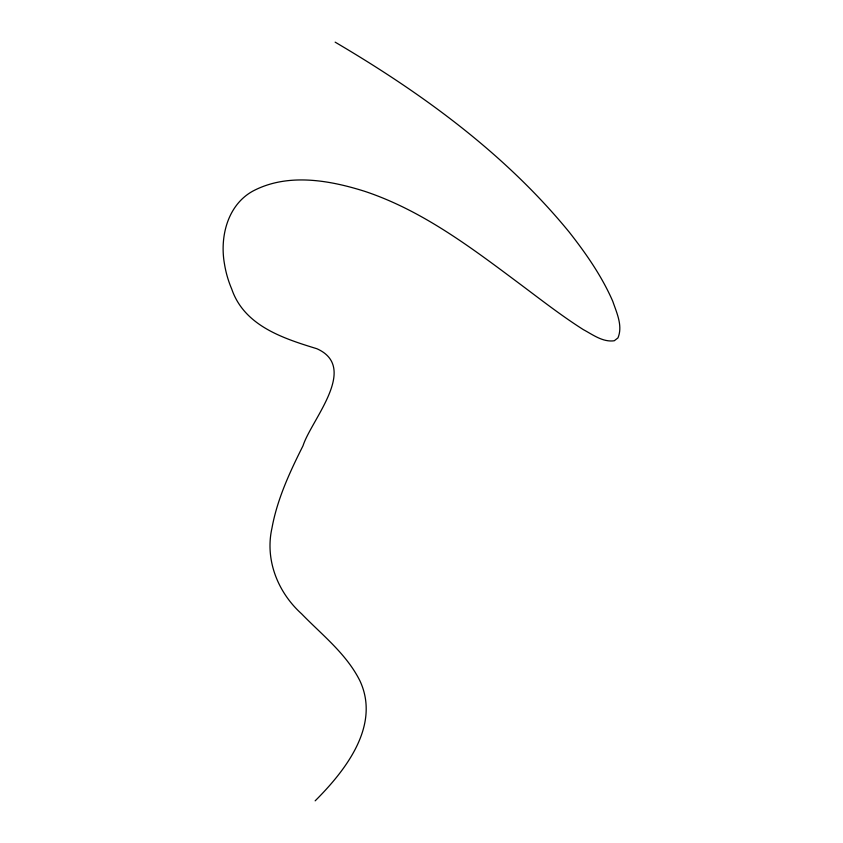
<?xml version="1.0" encoding="UTF-8"?>
<svg xmlns="http://www.w3.org/2000/svg" width="843" height="843" viewBox="0 0 843 843"><rect width="100%" height="100%" fill="white"/><g stroke="black" fill="none" stroke-linecap="round" stroke-linejoin="round"><path stroke-width="1.26" d="M315.145 800.85C345.388 770.65 380.815 725.581 359.908 680.786C346.441 653.841 322.152 635.042 301.594 613.82C277.853 592.418 264.807 559.9 271.952 528.15C277.242 499.045 289.855 471.996 303.027 445.747C311.267 419.793 359.255 367.506 316.852 348.717C283.311 338.422 244.333 325.956 231.72 289.023A109.253 107.525 18.5 0 1 224.438 263.733C219.686 236.978 227.494 205.091 252.774 191.15C287.41 172.752 329.065 180.065 364.766 191.34C422.048 210.392 470.784 247.294 518.593 283.006C539.91 298.907 560.88 315.366 583.356 329.634C592.871 334.724 602.861 342.384 614.262 340.762L617.961 337.906C622.998 325.82 616.665 312.753 612.756 301.267C601.839 276.23 586.127 253.669 569.331 232.246C505.189 153.753 421.985 93.257 335.145 42.15"/></g></svg>
